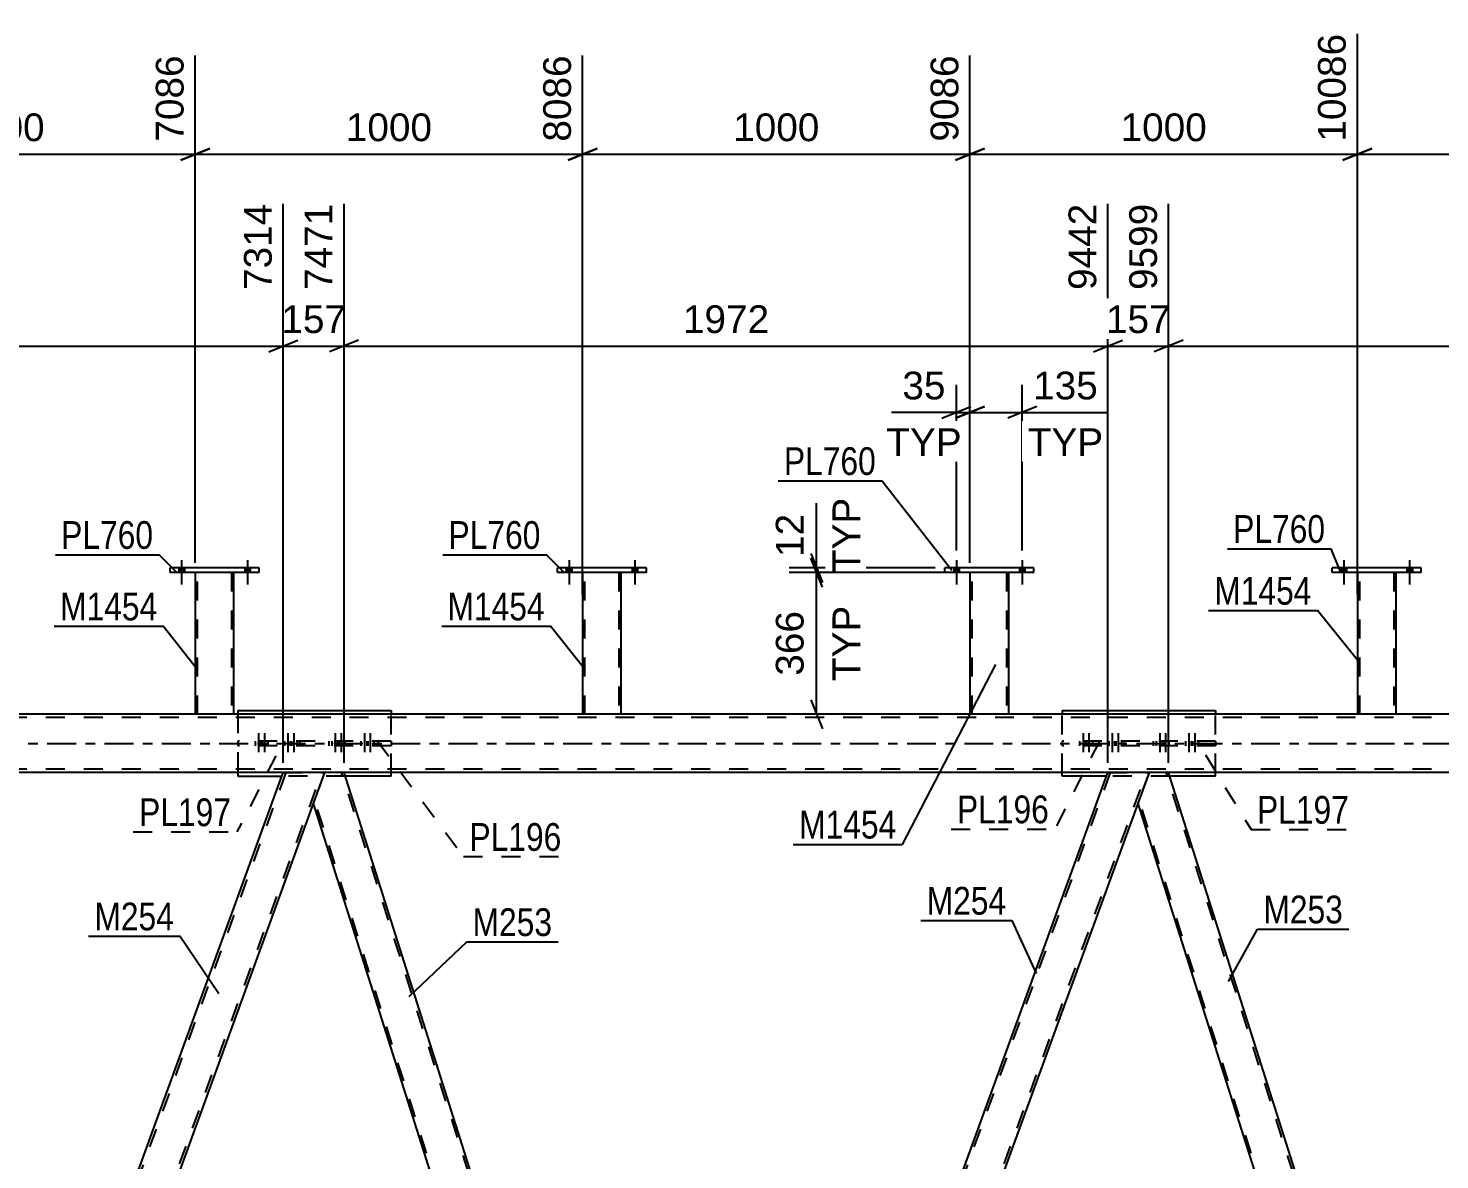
# Model space of a CAD drawing. Header units: millimetres. Extents: x -135 to 706, y -401 to 193.
# Drawn here: x 226.3 to 372, y -43 to 73.9 of the extents above; entities that cross this region are included whole.
import ezdxf

# ---------------------------------------------------------------- set-up
doc = ezdxf.new("R2010")
doc.units = ezdxf.units.MM
doc.linetypes.add('DXK_LINE_DOT2', pattern=[3.9198, 1.9599, -1.9599])
doc.linetypes.add('DXK_LINE_DOT3', pattern=[5.9187, 2.979, -0.9799, 0.9799, -0.9799])
doc.styles.add('Arial', font='arial.ttf', dxfattribs={"height": 0.2})
doc.styles.add('Arial Narrow', font='ARIALN.TTF', dxfattribs={"height": 0.2})

# ---------------------------------------------------------------- blocks, each defined once
blk = doc.blocks.new('Bolt-717262918-3251 - 3120')
at = {"color": 1, "linetype": 'DXK_LINE_DOT2'}
for p, q in [((257.6, 0.24), (257.6, -0.24)), ((257.96, 1.04), (257.96, -1.96)), ((258.2, 0.24), (258.2, -0.24)), ((258.32, 0.24), (258.32, -0.24)), ((258.56, 1.04), (258.56, -1.96)), ((258.92, 0.24), (258.92, -0.24)), ((260.61, 0.24), (260.61, -0.24)), ((260.97, 1.04), (260.97, -1.96)), ((261.21, 0.24), (261.21, -0.24)), ((261.33, 0.24), (261.33, -0.24)), ((261.57, 1.04), (261.57, -1.96)), ((261.93, 0.24), (261.93, -0.24))]:
    blk.add_line(p, q, dxfattribs=at)
blk = doc.blocks.new('Part-717262918-3280 - 3120')
at = {"color": 7, "linetype": 'DXK_LINE_DOT2'}
for p, q in [((337.99, -3), (295.12, -120.79)), ((298.87, -120.79), (341.74, -3)), ((337.74, -3), (341.99, -3)), ((341.99, -3), (340.83, -6.21)), ((295.59, -118.79), (294.87, -120.79)), ((299.12, -120.79), (294.87, -120.79))]:
    blk.add_line(p, q, dxfattribs=at)
at = {"color": 2, "linetype": 'Continuous'}
for p, q in [((295.59, -118.79), (337.74, -3)), ((340.83, -6.21), (299.12, -120.79))]:
    blk.add_line(p, q, dxfattribs=at)
blk = doc.blocks.new('Bolt-717262918-3402 - 3120')
at = {"linetype": 'Continuous'}
for points in [[(361.82, 17.64), (362.38, 17.64), (362.38, 18.12), (361.82, 18.12)], [(361.82, 17.64), (362.38, 17.64), (362.38, 18.12), (361.82, 18.12)], [(368.62, 17.64), (369.18, 17.64), (369.18, 18.12), (368.62, 18.12)], [(368.62, 17.64), (369.18, 17.64), (369.18, 18.12), (368.62, 18.12)]]:
    blk.add_hatch(color=1, dxfattribs=at).paths.add_polyline_path(points)
at = {"color": 1, "linetype": 'Continuous'}
for p, q in [((361.82, 18.12), (361.82, 17.64)), ((361.82, 18.12), (361.82, 17.64)), ((362.1, 18.92), (362.1, 16.4)), ((362.1, 18.92), (362.1, 16.4)), ((362.38, 18.12), (362.38, 17.64)), ((362.38, 18.12), (362.38, 17.64)), ((368.62, 18.12), (368.62, 17.64)), ((368.62, 18.12), (368.62, 17.64)), ((368.9, 18.92), (368.9, 16.4)), ((368.9, 18.92), (368.9, 16.4)), ((369.18, 18.12), (369.18, 17.64)), ((369.18, 18.12), (369.18, 17.64))]:
    blk.add_line(p, q, dxfattribs=at)
blk = doc.blocks.new('Bolt-717262918-3253 - 3120')
at = {"color": 1, "linetype": 'DXK_LINE_DOT2'}
for p, q in [((249.69, 0.24), (249.69, -0.24)), ((250.05, 1.04), (250.05, -1.96)), ((250.29, 0.24), (250.29, -0.24)), ((250.41, 0.24), (250.41, -0.24)), ((250.65, 1.04), (250.65, -1.96)), ((251.01, 0.24), (251.01, -0.24)), ((252.71, 0.24), (252.71, -0.24)), ((253.07, 1.04), (253.07, -1.96)), ((253.31, 0.24), (253.31, -0.24)), ((253.43, 0.24), (253.43, -0.24)), ((253.67, 1.04), (253.67, -1.96)), ((254.03, 0.24), (254.03, -0.24))]:
    blk.add_line(p, q, dxfattribs=at)
blk = doc.blocks.new('Part-717262918-3258 - 3120')
at = {"color": 2, "linetype": 'Continuous'}
for p, q in [((320.9, 17.64), (320.9, 18.12)), ((330.1, 18.12), (320.9, 18.12)), ((330.1, 17.64), (320.9, 17.64)), ((330.1, 17.64), (330.1, 18.12))]:
    blk.add_line(p, q, dxfattribs=at)
blk = doc.blocks.new('Bolt-717262918-3292 - 3120')
at = {"linetype": 'Continuous'}
for points in [[(281.82, 17.64), (282.38, 17.64), (282.38, 18.12), (281.82, 18.12)], [(281.82, 17.64), (282.38, 17.64), (282.38, 18.12), (281.82, 18.12)], [(288.62, 17.64), (289.18, 17.64), (289.18, 18.12), (288.62, 18.12)], [(288.62, 17.64), (289.18, 17.64), (289.18, 18.12), (288.62, 18.12)]]:
    blk.add_hatch(color=1, dxfattribs=at).paths.add_polyline_path(points)
at = {"color": 1, "linetype": 'Continuous'}
for p, q in [((281.82, 18.12), (281.82, 17.64)), ((281.82, 18.12), (281.82, 17.64)), ((282.1, 18.92), (282.1, 16.4)), ((282.1, 18.92), (282.1, 16.4)), ((282.38, 18.12), (282.38, 17.64)), ((282.38, 18.12), (282.38, 17.64)), ((288.62, 18.12), (288.62, 17.64)), ((288.62, 18.12), (288.62, 17.64)), ((288.9, 18.92), (288.9, 16.4)), ((288.9, 18.92), (288.9, 16.4)), ((289.18, 18.12), (289.18, 17.64)), ((289.18, 18.12), (289.18, 17.64))]:
    blk.add_line(p, q, dxfattribs=at)
blk = doc.blocks.new('Part-717262918-3298 - 3120')
at = {"color": 2, "linetype": 'Continuous'}
for p, q in [((323.5, 17.64), (323.5, 3)), ((327.5, 3), (327.5, 17.64))]:
    blk.add_line(p, q, dxfattribs=at)
at = {"color": 7, "linetype": 'DXK_LINE_DOT2'}
for p, q in [((327.5, 17.64), (323.5, 17.64)), ((323.74, 3), (323.74, 17.64)), ((327.26, 17.64), (327.26, 3)), ((327.5, 3), (323.5, 3)), ((323.5, 3), (323.5, 3)), ((327.5, 3), (327.5, 3)), ((327.5, 3), (327.5, 3))]:
    blk.add_line(p, q, dxfattribs=at)
blk = doc.blocks.new('Part-717262918-3359 - 3120')
at = {"color": 2, "linetype": 'Continuous'}
for p, q in [((256.86, -3), (255.69, -6.21)), ((295.59, -118.79), (258.87, -3)), ((255.69, -6.21), (292.03, -120.79)), ((295.59, -118.79), (295.32, -119.53)), ((295.32, -119.53), (294.87, -120.79))]:
    blk.add_line(p, q, dxfattribs=at)
at = {"color": 7, "linetype": 'DXK_LINE_DOT2'}
for p, q in [((258.87, -3), (256.86, -3)), ((295.46, -119.16), (258.62, -3)), ((292.28, -120.79), (255.83, -5.84)), ((295.57, -118.85), (295.32, -119.53)), ((294.87, -120.79), (292.03, -120.79))]:
    blk.add_line(p, q, dxfattribs=at)
blk = doc.blocks.new('Bolt-717262918-3401 - 3120')
at = {"color": 1, "linetype": 'DXK_LINE_DOT2'}
for p, q in [((342.73, 0.24), (342.73, -0.24)), ((343.09, 1.04), (343.09, -1.96)), ((343.33, 0.24), (343.33, -0.24)), ((343.45, 0.24), (343.45, -0.24)), ((343.69, 1.04), (343.69, -1.96)), ((344.05, 0.24), (344.05, -0.24)), ((345.75, 0.24), (345.75, -0.24)), ((346.11, 1.04), (346.11, -1.96)), ((346.35, 0.24), (346.35, -0.24)), ((346.47, 0.24), (346.47, -0.24)), ((346.71, 1.04), (346.71, -1.96)), ((347.07, 0.24), (347.07, -0.24))]:
    blk.add_line(p, q, dxfattribs=at)
blk = doc.blocks.new('Part-717262918-3437 - 3120')
at = {"color": 2, "linetype": 'Continuous'}
for p, q in [((333.02, 3.4), (333.02, 3)), ((333.02, 3.4), (348.87, 3.4)), ((348.87, 3.4), (348.87, 3)), ((333.02, -3.4), (333.02, -3)), ((337.59, -3.4), (333.02, -3.4)), ((348.87, -3.4), (344.13, -3.4)), ((348.87, -3.4), (348.87, -3))]:
    blk.add_line(p, q, dxfattribs=at)
at = {"color": 7, "linetype": 'DXK_LINE_DOT2'}
for p, q in [((333.02, -3), (333.02, 3)), ((348.87, -3), (348.87, 3)), ((344.13, -3.4), (337.59, -3.4))]:
    blk.add_line(p, q, dxfattribs=at)
blk = doc.blocks.new('Part-717262918-3442 - 3120')
at = {"color": 7, "linetype": 'DXK_LINE_DOT2'}
for p, q in [((348.87, 0.24), (333.02, 0.24)), ((333.02, 0.24), (333.02, -0.24)), ((339.43, 0.24), (339.43, -0.24)), ((342.46, -0.24), (342.46, 0.24)), ((348.87, 0.24), (348.87, -0.24)), ((348.87, -0.24), (333.02, -0.24))]:
    blk.add_line(p, q, dxfattribs=at)
blk = doc.blocks.new('Part-717262918-3447 - 3120')
at = {"color": 2, "linetype": 'Continuous'}
for p, q in [((247.89, 3.4), (247.89, 3)), ((247.89, 3.4), (263.74, 3.4)), ((263.74, 3.4), (263.74, 3)), ((247.89, -3), (247.89, -3.4)), ((247.89, -3.4), (252.46, -3.4)), ((263.74, -3.4), (259, -3.4)), ((263.74, -3.4), (263.74, -3))]:
    blk.add_line(p, q, dxfattribs=at)
at = {"color": 7, "linetype": 'DXK_LINE_DOT2'}
for p, q in [((247.89, 3), (247.89, -3)), ((263.74, -3), (263.74, 3)), ((259, -3.4), (252.46, -3.4))]:
    blk.add_line(p, q, dxfattribs=at)
blk = doc.blocks.new('Part-717262918-3452 - 3120')
at = {"color": 7, "linetype": 'DXK_LINE_DOT2'}
for p, q in [((263.74, 0.24), (247.89, 0.24)), ((247.89, 0.24), (247.89, -0.24)), ((254.29, 0.24), (254.29, -0.24)), ((257.33, -0.24), (257.33, 0.24)), ((263.74, 0.24), (263.74, -0.24)), ((263.74, -0.24), (247.89, -0.24))]:
    blk.add_line(p, q, dxfattribs=at)
blk = doc.blocks.new('Part-717262918-3633 - 3120')
at = {"color": 2, "linetype": 'Continuous'}
for p, q in [((280.9, 17.64), (280.9, 18.12)), ((290.1, 18.12), (280.9, 18.12)), ((290.1, 17.64), (280.9, 17.64)), ((290.1, 17.64), (290.1, 18.12))]:
    blk.add_line(p, q, dxfattribs=at)
blk = doc.blocks.new('Bolt-717262918-3508 - 3120')
at = {"linetype": 'Continuous'}
for points in [[(321.82, 17.64), (322.38, 17.64), (322.38, 18.12), (321.82, 18.12)], [(321.82, 17.64), (322.38, 17.64), (322.38, 18.12), (321.82, 18.12)], [(328.62, 17.64), (329.18, 17.64), (329.18, 18.12), (328.62, 18.12)], [(328.62, 17.64), (329.18, 17.64), (329.18, 18.12), (328.62, 18.12)]]:
    blk.add_hatch(color=1, dxfattribs=at).paths.add_polyline_path(points)
at = {"color": 1, "linetype": 'Continuous'}
for p, q in [((321.82, 18.12), (321.82, 17.64)), ((321.82, 18.12), (321.82, 17.64)), ((322.1, 18.92), (322.1, 16.4)), ((322.1, 18.92), (322.1, 16.4)), ((322.38, 18.12), (322.38, 17.64)), ((322.38, 18.12), (322.38, 17.64)), ((328.62, 18.12), (328.62, 17.64)), ((328.62, 18.12), (328.62, 17.64)), ((328.9, 18.92), (328.9, 16.4)), ((328.9, 18.92), (328.9, 16.4)), ((329.18, 18.12), (329.18, 17.64)), ((329.18, 18.12), (329.18, 17.64))]:
    blk.add_line(p, q, dxfattribs=at)
blk = doc.blocks.new('Bolt-717262918-3509 - 3120')
at = {"color": 1, "linetype": 'DXK_LINE_DOT2'}
for p, q in [((334.82, 0.24), (334.82, -0.24)), ((335.18, 1.04), (335.18, -1.96)), ((335.43, 0.24), (335.43, -0.24)), ((335.54, 0.24), (335.54, -0.24)), ((335.79, 1.04), (335.79, -1.96)), ((336.15, 0.24), (336.15, -0.24)), ((337.84, 0.24), (337.84, -0.24)), ((338.2, 1.04), (338.2, -1.96)), ((338.44, 0.24), (338.44, -0.24)), ((338.56, 0.24), (338.56, -0.24)), ((338.8, 1.04), (338.8, -1.96)), ((339.16, 0.24), (339.16, -0.24))]:
    blk.add_line(p, q, dxfattribs=at)
blk = doc.blocks.new('Part-717262918-3553 - 3120')
at = {"color": 7, "linetype": 'DXK_LINE_DOT2'}
for p, q in [((252.86, -3), (209.99, -120.79)), ((213.73, -120.79), (256.6, -3)), ((252.6, -3), (256.86, -3)), ((256.86, -3), (255.69, -6.21)), ((210.46, -118.79), (209.73, -120.79)), ((213.99, -120.79), (209.73, -120.79))]:
    blk.add_line(p, q, dxfattribs=at)
at = {"color": 2, "linetype": 'Continuous'}
for p, q in [((210.46, -118.79), (252.6, -3)), ((255.69, -6.21), (213.99, -120.79))]:
    blk.add_line(p, q, dxfattribs=at)
blk = doc.blocks.new('Part-717262918-3558 - 3120')
at = {"color": 2, "linetype": 'Continuous'}
for p, q in [((341.99, -3), (340.83, -6.21)), ((380.73, -118.79), (344.01, -3)), ((340.83, -6.21), (377.16, -120.79)), ((380.73, -118.79), (380.46, -119.53)), ((380.46, -119.53), (380, -120.79))]:
    blk.add_line(p, q, dxfattribs=at)
at = {"color": 7, "linetype": 'DXK_LINE_DOT2'}
for p, q in [((344.01, -3), (341.99, -3)), ((380.59, -119.16), (343.76, -3)), ((377.41, -120.79), (340.96, -5.84)), ((380.71, -118.85), (380.46, -119.53)), ((380, -120.79), (377.16, -120.79))]:
    blk.add_line(p, q, dxfattribs=at)
blk = doc.blocks.new('Part-717262918-3705 - 3120')
at = {"color": 2, "linetype": 'Continuous'}
for p, q in [((283.5, 17.64), (283.5, 3)), ((287.5, 3), (287.5, 17.64))]:
    blk.add_line(p, q, dxfattribs=at)
at = {"color": 7, "linetype": 'DXK_LINE_DOT2'}
for p, q in [((287.5, 17.64), (283.5, 17.64)), ((283.74, 3), (283.74, 17.64)), ((287.26, 17.64), (287.26, 3)), ((287.5, 3), (283.5, 3)), ((283.5, 3), (283.5, 3)), ((287.5, 3), (287.5, 3)), ((287.5, 3), (287.5, 3))]:
    blk.add_line(p, q, dxfattribs=at)
blk = doc.blocks.new('Part-717262918-3605 - 3120')
at = {"color": 2, "linetype": 'Continuous'}
for p, q in [((629.87, 3), (-35.95, 3)), ((629.87, -3), (-35.95, -3))]:
    blk.add_line(p, q, dxfattribs=at)
at = {"color": 7, "linetype": 'DXK_LINE_DOT2'}
for p, q in [((629.87, 2.68), (-39.95, 2.68)), ((629.87, -2.68), (-39.95, -2.68))]:
    blk.add_line(p, q, dxfattribs=at)
at = {"color": 7, "linetype": 'DXK_LINE_DOT3'}
blk.add_line((-49.95, 0), (629.87, 0), dxfattribs=at)
blk = doc.blocks.new('Part-717262918-3623 - 3120')
at = {"color": 2, "linetype": 'Continuous'}
for p, q in [((360.9, 17.64), (360.9, 18.12)), ((370.1, 18.12), (360.9, 18.12)), ((370.1, 17.64), (360.9, 17.64)), ((370.1, 17.64), (370.1, 18.12))]:
    blk.add_line(p, q, dxfattribs=at)
blk = doc.blocks.new('Part-717262918-3628 - 3120')
at = {"color": 2, "linetype": 'Continuous'}
for p, q in [((363.5, 17.64), (363.5, 3)), ((367.5, 3), (367.5, 17.64))]:
    blk.add_line(p, q, dxfattribs=at)
at = {"color": 7, "linetype": 'DXK_LINE_DOT2'}
for p, q in [((367.5, 17.64), (363.5, 17.64)), ((363.74, 3), (363.74, 17.64)), ((367.26, 17.64), (367.26, 3)), ((367.5, 3), (363.5, 3)), ((363.5, 3), (363.5, 3)), ((367.5, 3), (367.5, 3)), ((367.5, 3), (367.5, 3))]:
    blk.add_line(p, q, dxfattribs=at)
blk = doc.blocks.new('Part-717262918-3783 - 3120')
at = {"color": 2, "linetype": 'Continuous'}
for p, q in [((243.5, 17.64), (243.5, 3)), ((247.5, 3), (247.5, 17.64))]:
    blk.add_line(p, q, dxfattribs=at)
at = {"color": 7, "linetype": 'DXK_LINE_DOT2'}
for p, q in [((247.5, 17.64), (243.5, 17.64)), ((243.74, 3), (243.74, 17.64)), ((247.26, 17.64), (247.26, 3)), ((247.5, 3), (243.5, 3)), ((243.5, 3), (243.5, 3)), ((247.5, 3), (247.5, 3)), ((247.5, 3), (247.5, 3))]:
    blk.add_line(p, q, dxfattribs=at)
blk = doc.blocks.new('Part-717262918-3788 - 3120')
at = {"color": 2, "linetype": 'Continuous'}
for p, q in [((240.9, 17.64), (240.9, 18.12)), ((250.1, 18.12), (240.9, 18.12)), ((250.1, 17.64), (240.9, 17.64)), ((250.1, 17.64), (250.1, 18.12))]:
    blk.add_line(p, q, dxfattribs=at)
blk = doc.blocks.new('Bolt-717262918-3789 - 3120')
at = {"linetype": 'Continuous'}
for points in [[(241.82, 17.64), (242.38, 17.64), (242.38, 18.12), (241.82, 18.12)], [(241.82, 17.64), (242.38, 17.64), (242.38, 18.12), (241.82, 18.12)], [(248.62, 17.64), (249.18, 17.64), (249.18, 18.12), (248.62, 18.12)], [(248.62, 17.64), (249.18, 17.64), (249.18, 18.12), (248.62, 18.12)]]:
    blk.add_hatch(color=1, dxfattribs=at).paths.add_polyline_path(points)
at = {"color": 1, "linetype": 'Continuous'}
for p, q in [((241.82, 18.12), (241.82, 17.64)), ((241.82, 18.12), (241.82, 17.64)), ((242.1, 18.92), (242.1, 16.4)), ((242.1, 18.92), (242.1, 16.4)), ((242.38, 18.12), (242.38, 17.64)), ((242.38, 18.12), (242.38, 17.64)), ((248.62, 18.12), (248.62, 17.64)), ((248.62, 18.12), (248.62, 17.64)), ((248.9, 18.92), (248.9, 16.4)), ((248.9, 18.92), (248.9, 16.4)), ((249.18, 18.12), (249.18, 17.64)), ((249.18, 18.12), (249.18, 17.64))]:
    blk.add_line(p, q, dxfattribs=at)
blk = doc.blocks.new('StraightDimension-717262918-4681 - 3120')
at = {"color": 7, "linetype": 'Continuous'}
for p, q in [((252.6, -2), (252.6, 55.72)), ((258.87, -2), (258.87, 55.72)), ((251.1, 40.43), (254.1, 41.63)), ((252.6, 41.03), (258.87, 41.03)), ((260.37, 41.63), (257.37, 40.43))]:
    blk.add_line(p, q, dxfattribs=at)
at = {"color": 0}
blk.add_wipeout([(259.67, 41.78), (259.67, 45.98), (251.8, 45.98), (251.8, 41.78)], dxfattribs=at)
at = {"color": 3, "style": 'Arial'}
blk.add_text('157', height=2.865, dxfattribs=at).set_placement((252.4, 42.38))
at = {"color": 0, "linetype": 'Continuous'}
blk.add_wipeout([(258.27, 56.32), (254.07, 56.32), (254.07, 46.23), (258.27, 46.23)], dxfattribs=at)
at = {"color": 3, "linetype": 'Continuous', "style": 'Arial'}
blk.add_text('7471', height=2.865, rotation=90.0002, dxfattribs=at).set_placement((257.67, 46.83))
blk = doc.blocks.new('StraightDimension-717262918-9683 - 3120')
at = {"color": 7, "linetype": 'Continuous'}
for p, q in [((323.5, 18.64), (323.5, 37.03)), ((328.9, 19.92), (328.9, 37.03)), ((322, 33.58), (325, 34.78)), ((323.5, 34.18), (328.9, 34.18)), ((330.4, 34.78), (327.4, 33.58)), ((328.9, 34.18), (337.82, 34.18)), ((328.9, 34.18), (337.82, 34.18))]:
    blk.add_line(p, q, dxfattribs=at)
at = {"color": 0}
blk.add_wipeout([(337.29, 34.93), (337.29, 39.13), (329.42, 39.13), (329.42, 34.93)], dxfattribs=at)
at = {"color": 0, "linetype": 'Continuous'}
blk.add_wipeout([(337.85, 29.08), (337.85, 33.28), (328.87, 33.28), (328.87, 29.08)], dxfattribs=at)
at = {"color": 3, "style": 'Arial'}
blk.add_text('135', height=2.865, dxfattribs=at).set_placement((330.02, 35.53))
at = {"color": 3, "linetype": 'Continuous', "style": 'Arial'}
blk.add_text('TYP', height=2.865, dxfattribs=at).set_placement((329.47, 29.68))
blk = doc.blocks.new('StraightDimension-717262918-9684 - 3120')
at = {"color": 7, "linetype": 'Continuous'}
for p, q in [((322.1, 19.92), (322.1, 37.03)), ((323.5, 18.64), (323.5, 37.03)), ((322.1, 34.18), (315.4, 34.18)), ((322.1, 34.18), (315.4, 34.18)), ((320.6, 33.58), (323.6, 34.78)), ((325, 34.78), (322, 33.58)), ((322.1, 34.18), (323.5, 34.18))]:
    blk.add_line(p, q, dxfattribs=at)
at = {"color": 0}
blk.add_wipeout([(321.57, 34.93), (321.57, 39.13), (315.92, 39.13), (315.92, 34.93)], dxfattribs=at)
at = {"color": 0, "linetype": 'Continuous'}
blk.add_wipeout([(323.24, 29.08), (323.24, 33.28), (314.26, 33.28), (314.26, 29.08)], dxfattribs=at)
at = {"color": 3, "style": 'Arial'}
blk.add_text('35', height=2.865, dxfattribs=at).set_placement((316.52, 35.53))
at = {"color": 3, "linetype": 'Continuous', "style": 'Arial'}
blk.add_text('TYP', height=2.865, dxfattribs=at).set_placement((314.86, 29.68))
blk = doc.blocks.new('StraightDimension-717262918-10250 - 3120')
at = {"color": 7, "linetype": 'Continuous'}
for p, q in [((243.5, 18.64), (243.5, 71.04)), ((283.5, 15.44), (283.5, 71.04)), ((245, 61.45), (242, 60.25)), ((282, 60.25), (285, 61.45)), ((243.5, 60.85), (283.5, 60.85))]:
    blk.add_line(p, q, dxfattribs=at)
at = {"color": 0}
blk.add_wipeout([(268.55, 61.6), (268.55, 65.8), (258.45, 65.8), (258.45, 61.6)], dxfattribs=at)
at = {"color": 3, "style": 'Arial'}
blk.add_text('1000', height=2.865, dxfattribs=at).set_placement((259.05, 62.2))
at = {"color": 0, "linetype": 'Continuous'}
blk.add_wipeout([(282.9, 71.64), (278.7, 71.64), (278.7, 61.55), (282.9, 61.55)], dxfattribs=at)
at = {"color": 3, "linetype": 'Continuous', "style": 'Arial'}
blk.add_text('8086', height=2.865, rotation=90.0002, dxfattribs=at).set_placement((282.3, 62.15))
blk = doc.blocks.new('StraightDimension-717262918-10251 - 3120')
at = {"color": 7, "linetype": 'Continuous'}
for p, q in [((203.5, 15.44), (203.5, 71.04)), ((243.5, 18.64), (243.5, 71.04)), ((205, 61.45), (202, 60.25)), ((242, 60.25), (245, 61.45)), ((203.5, 60.85), (243.5, 60.85))]:
    blk.add_line(p, q, dxfattribs=at)
at = {"color": 0}
blk.add_wipeout([(228.55, 61.6), (228.55, 65.8), (218.45, 65.8), (218.45, 61.6)], dxfattribs=at)
at = {"color": 3, "style": 'Arial'}
blk.add_text('1000', height=2.865, dxfattribs=at).set_placement((219.05, 62.2))
at = {"color": 0, "linetype": 'Continuous'}
blk.add_wipeout([(242.9, 71.64), (238.7, 71.64), (238.7, 61.55), (242.9, 61.55)], dxfattribs=at)
at = {"color": 3, "linetype": 'Continuous', "style": 'Arial'}
blk.add_text('7086', height=2.865, rotation=90.0002, dxfattribs=at).set_placement((242.3, 62.15))
blk = doc.blocks.new('StraightDimension-717262918-4713 - 3120')
at = {"color": 7, "linetype": 'Continuous'}
for p, q in [((258.87, -2), (258.87, 55.72)), ((337.74, -2), (337.74, 55.72)), ((260.37, 41.63), (257.37, 40.43)), ((258.87, 41.03), (337.74, 41.03)), ((336.24, 40.43), (339.24, 41.63))]:
    blk.add_line(p, q, dxfattribs=at)
at = {"color": 0}
blk.add_wipeout([(303.35, 41.78), (303.35, 45.98), (293.26, 45.98), (293.26, 41.78)], dxfattribs=at)
at = {"color": 3, "style": 'Arial'}
blk.add_text('1972', height=2.865, dxfattribs=at).set_placement((293.86, 42.38))
at = {"color": 0, "linetype": 'Continuous'}
blk.add_wipeout([(337.14, 56.32), (332.94, 56.32), (332.94, 46.23), (337.14, 46.23)], dxfattribs=at)
at = {"color": 3, "linetype": 'Continuous', "style": 'Arial'}
blk.add_text('9442', height=2.865, rotation=90.0002, dxfattribs=at).set_placement((336.54, 46.83))
blk = doc.blocks.new('StraightDimension-717262918-10249 - 3120')
at = {"color": 7, "linetype": 'Continuous'}
for p, q in [((283.5, 15.44), (283.5, 71.04)), ((323.5, 18.64), (323.5, 71.04)), ((285, 61.45), (282, 60.25)), ((322, 60.25), (325, 61.45)), ((283.5, 60.85), (323.5, 60.85))]:
    blk.add_line(p, q, dxfattribs=at)
at = {"color": 0}
blk.add_wipeout([(308.54, 61.6), (308.54, 65.8), (298.45, 65.8), (298.45, 61.6)], dxfattribs=at)
at = {"color": 3, "style": 'Arial'}
blk.add_text('1000', height=2.865, dxfattribs=at).set_placement((299.05, 62.2))
at = {"color": 0, "linetype": 'Continuous'}
blk.add_wipeout([(322.9, 71.64), (318.7, 71.64), (318.7, 61.55), (322.9, 61.55)], dxfattribs=at)
at = {"color": 3, "linetype": 'Continuous', "style": 'Arial'}
blk.add_text('9086', height=2.865, rotation=90.0002, dxfattribs=at).set_placement((322.3, 62.15))
blk = doc.blocks.new('StraightDimension-717262918-4931 - 3120')
at = {"color": 7, "linetype": 'Continuous'}
for p, q in [((173.74, -2), (173.74, 55.72)), ((252.6, -2), (252.6, 55.72)), ((175.24, 41.63), (172.24, 40.43)), ((173.74, 41.03), (252.6, 41.03)), ((251.1, 40.43), (254.1, 41.63))]:
    blk.add_line(p, q, dxfattribs=at)
at = {"color": 0}
blk.add_wipeout([(218.22, 41.78), (218.22, 45.98), (208.12, 45.98), (208.12, 41.78)], dxfattribs=at)
at = {"color": 3, "style": 'Arial'}
blk.add_text('1972', height=2.865, dxfattribs=at).set_placement((208.72, 42.38))
at = {"color": 0, "linetype": 'Continuous'}
blk.add_wipeout([(252, 56.32), (247.8, 56.32), (247.8, 46.23), (252, 46.23)], dxfattribs=at)
at = {"color": 3, "linetype": 'Continuous', "style": 'Arial'}
blk.add_text('7314', height=2.865, rotation=90.0002, dxfattribs=at).set_placement((251.4, 46.83))
blk = doc.blocks.new('StraightDimension-717262918-4962 - 3120')
at = {"color": 7, "linetype": 'Continuous'}
for p, q in [((337.74, -2), (337.74, 55.72)), ((344.01, -2), (344.01, 55.72)), ((336.24, 40.43), (339.24, 41.63)), ((337.74, 41.03), (344.01, 41.03)), ((345.51, 41.63), (342.51, 40.43))]:
    blk.add_line(p, q, dxfattribs=at)
at = {"color": 0}
blk.add_wipeout([(344.81, 41.78), (344.81, 45.98), (336.94, 45.98), (336.94, 41.78)], dxfattribs=at)
at = {"color": 3, "style": 'Arial'}
blk.add_text('157', height=2.865, dxfattribs=at).set_placement((337.54, 42.38))
at = {"color": 0, "linetype": 'Continuous'}
blk.add_wipeout([(343.41, 56.32), (339.21, 56.32), (339.21, 46.23), (343.41, 46.23)], dxfattribs=at)
at = {"color": 3, "linetype": 'Continuous', "style": 'Arial'}
blk.add_text('9599', height=2.865, rotation=90.0002, dxfattribs=at).set_placement((342.81, 46.83))
blk = doc.blocks.new('StraightDimension-717262918-4993 - 3120')
at = {"color": 7, "linetype": 'Continuous'}
for p, q in [((422.86, -2), (422.86, 57.95)), ((344.01, -2), (344.01, 55.72)), ((345.51, 41.63), (342.51, 40.43)), ((344.01, 41.03), (422.86, 41.03)), ((421.36, 40.43), (424.36, 41.63))]:
    blk.add_line(p, q, dxfattribs=at)
at = {"color": 0}
blk.add_wipeout([(388.48, 41.78), (388.48, 45.98), (378.39, 45.98), (378.39, 41.78)], dxfattribs=at)
at = {"color": 3, "style": 'Arial'}
blk.add_text('1971', height=2.865, dxfattribs=at).set_placement((378.99, 42.38))
at = {"color": 0, "linetype": 'Continuous'}
blk.add_wipeout([(422.26, 58.55), (418.06, 58.55), (418.06, 46.23), (422.26, 46.23)], dxfattribs=at)
at = {"color": 3, "linetype": 'Continuous', "style": 'Arial'}
blk.add_text('11570', height=2.865, rotation=90.0002, dxfattribs=at).set_placement((421.66, 46.83))
blk = doc.blocks.new('StraightDimension-717262918-9651 - 3120')
at = {"color": 7, "linetype": 'Continuous'}
for p, q in [((307.67, 18.12), (307.67, 24.82)), ((307.67, 18.12), (307.67, 24.82)), ((307.07, 19.62), (308.27, 16.62)), ((308.27, 16.14), (307.07, 19.14)), ((319.9, 18.12), (304.82, 18.12)), ((322.5, 17.64), (304.82, 17.64)), ((307.67, 17.64), (307.67, 18.12))]:
    blk.add_line(p, q, dxfattribs=at)
at = {"color": 0, "linetype": 'Continuous'}
blk.add_wipeout([(312.77, 25.96), (308.57, 25.96), (308.57, 16.98), (312.77, 16.98)], dxfattribs=at)
at = {"color": 0}
blk.add_wipeout([(306.92, 24.29), (302.72, 24.29), (302.72, 18.65), (306.92, 18.65)], dxfattribs=at)
at = {"color": 3, "linetype": 'Continuous', "style": 'Arial'}
blk.add_text('TYP', height=2.865, rotation=90.0002, dxfattribs=at).set_placement((312.17, 17.58))
at = {"color": 3, "style": 'Arial'}
blk.add_text('12', height=2.865, rotation=90.0002, dxfattribs=at).set_placement((306.32, 19.25))
blk = doc.blocks.new('StraightDimension-717262918-9652 - 3120')
at = {"color": 7, "linetype": 'Continuous'}
for p, q in [((308.27, 16.14), (307.07, 19.14)), ((322.5, 17.64), (304.82, 17.64)), ((307.67, 3), (307.67, 17.64)), ((307.07, 4.5), (308.27, 1.5)), ((322.5, 3), (304.82, 3))]:
    blk.add_line(p, q, dxfattribs=at)
at = {"color": 0, "linetype": 'Continuous'}
blk.add_wipeout([(312.77, 14.81), (308.57, 14.81), (308.57, 5.83), (312.77, 5.83)], dxfattribs=at)
at = {"color": 0}
blk.add_wipeout([(306.92, 14.26), (302.72, 14.26), (302.72, 6.39), (306.92, 6.39)], dxfattribs=at)
at = {"color": 3, "style": 'Arial'}
blk.add_text('366', height=2.865, rotation=90.0002, dxfattribs=at).set_placement((306.32, 6.99))
at = {"color": 3, "linetype": 'Continuous', "style": 'Arial'}
blk.add_text('TYP', height=2.865, rotation=90.0002, dxfattribs=at).set_placement((312.17, 6.43))
blk = doc.blocks.new('StraightDimension-717262918-10247 - 3120')
at = {"color": 7, "linetype": 'Continuous'}
for p, q in [((363.5, 15.44), (363.5, 73.27)), ((403.5, 15.44), (403.5, 73.27)), ((365, 61.45), (362, 60.25)), ((402, 60.25), (405, 61.45)), ((363.5, 60.85), (403.5, 60.85))]:
    blk.add_line(p, q, dxfattribs=at)
at = {"color": 0}
blk.add_wipeout([(388.55, 61.6), (388.55, 65.8), (378.45, 65.8), (378.45, 61.6)], dxfattribs=at)
at = {"color": 3, "style": 'Arial'}
blk.add_text('1000', height=2.865, dxfattribs=at).set_placement((379.05, 62.2))
at = {"color": 0, "linetype": 'Continuous'}
blk.add_wipeout([(402.9, 73.87), (398.7, 73.87), (398.7, 61.55), (402.9, 61.55)], dxfattribs=at)
at = {"color": 3, "linetype": 'Continuous', "style": 'Arial'}
blk.add_text('11086', height=2.865, rotation=90.0002, dxfattribs=at).set_placement((402.3, 62.15))
blk = doc.blocks.new('StraightDimension-717262918-10248 - 3120')
at = {"color": 7, "linetype": 'Continuous'}
for p, q in [((363.5, 15.44), (363.5, 73.27)), ((323.5, 18.64), (323.5, 71.04)), ((325, 61.45), (322, 60.25)), ((362, 60.25), (365, 61.45)), ((323.5, 60.85), (363.5, 60.85))]:
    blk.add_line(p, q, dxfattribs=at)
at = {"color": 0}
blk.add_wipeout([(348.55, 61.6), (348.55, 65.8), (338.45, 65.8), (338.45, 61.6)], dxfattribs=at)
at = {"color": 3, "style": 'Arial'}
blk.add_text('1000', height=2.865, dxfattribs=at).set_placement((339.05, 62.2))
at = {"color": 0, "linetype": 'Continuous'}
blk.add_wipeout([(362.9, 73.87), (358.7, 73.87), (358.7, 61.55), (362.9, 61.55)], dxfattribs=at)
at = {"color": 3, "linetype": 'Continuous', "style": 'Arial'}
blk.add_text('10086', height=2.865, rotation=90.0002, dxfattribs=at).set_placement((362.3, 62.15))
blk = doc.blocks.new('Mark-717262918-3276 - 3120')
at = {"color": 0}
blk.add_wipeout([(327.25, -17.69), (327.25, -14.69), (319.03, -14.69), (319.03, -17.69)], dxfattribs=at)
blk.add_wipeout([(327.25, -17.69), (327.25, -14.69), (319.03, -14.69), (319.03, -17.69)], dxfattribs=at)
at = {"color": 30, "linetype": 'Continuous'}
for p in [(318.43, -18.29), (330.36, -23.77)]:
    blk.add_line(p, (327.85, -18.29), dxfattribs=at)
at = {"color": 3, "style": 'Arial Narrow'}
blk.add_text('M254', height=2.863, dxfattribs=at).set_placement((319.03, -17.69))
blk = doc.blocks.new('Mark-717262918-3549 - 3120')
at = {"color": 0}
blk.add_wipeout([(241.32, -19.31), (241.32, -16.31), (233.09, -16.31), (233.09, -19.31)], dxfattribs=at)
blk.add_wipeout([(241.32, -19.31), (241.32, -16.31), (233.09, -16.31), (233.09, -19.31)], dxfattribs=at)
at = {"color": 30, "linetype": 'Continuous'}
for p in [(232.49, -19.91), (245.95, -25.86)]:
    blk.add_line(p, (241.92, -19.91), dxfattribs=at)
at = {"color": 3, "style": 'Arial Narrow'}
blk.add_text('M254', height=2.863, dxfattribs=at).set_placement((233.09, -19.31))
blk = doc.blocks.new('Mark-717262918-3448 - 3120')
at = {"color": 0}
blk.add_wipeout([(281.33, -11.1), (281.33, -8.1), (271.82, -8.1), (271.82, -11.1)], dxfattribs=at)
blk.add_wipeout([(281.33, -11.1), (281.33, -8.1), (271.82, -8.1), (271.82, -11.1)], dxfattribs=at)
at = {"color": 30, "linetype": 'DXK_LINE_DOT2'}
for p, q in [((262.34, 0.24), (271.22, -11.7)), ((271.22, -11.7), (281.93, -11.7))]:
    blk.add_line(p, q, dxfattribs=at)
at = {"color": 3, "style": 'Arial Narrow'}
blk.add_text('PL196', height=2.863, dxfattribs=at).set_placement((271.82, -11.1))
blk = doc.blocks.new('Mark-717262918-9638 - 3120')
at = {"color": 0}
blk.add_wipeout([(315.91, -9.83), (315.91, -6.83), (305.86, -6.83), (305.86, -9.83)], dxfattribs=at)
blk.add_wipeout([(315.91, -9.83), (315.91, -6.83), (305.86, -6.83), (305.86, -9.83)], dxfattribs=at)
at = {"color": 30, "linetype": 'Continuous'}
for p in [(326.13, 8.15), (305.26, -10.43)]:
    blk.add_line(p, (316.51, -10.43), dxfattribs=at)
at = {"color": 3, "style": 'Arial Narrow'}
blk.add_text('M1454', height=2.863, dxfattribs=at).set_placement((305.86, -9.83))
blk = doc.blocks.new('Mark-717262918-3254 - 3120')
at = {"color": 0}
blk.add_wipeout([(313.79, 27.72), (313.79, 30.72), (304.29, 30.72), (304.29, 27.72)], dxfattribs=at)
blk.add_wipeout([(313.79, 27.72), (313.79, 30.72), (304.29, 30.72), (304.29, 27.72)], dxfattribs=at)
at = {"color": 30, "linetype": 'Continuous'}
for p in [(303.69, 27.12), (321.63, 17.85)]:
    blk.add_line(p, (314.39, 27.12), dxfattribs=at)
at = {"color": 3, "style": 'Arial Narrow'}
blk.add_text('PL760', height=2.863, dxfattribs=at).set_placement((304.29, 27.72))
blk = doc.blocks.new('Mark-717262918-3629 - 3120')
at = {"color": 0}
blk.add_wipeout([(279.17, 20.09), (279.17, 23.09), (269.66, 23.09), (269.66, 20.09)], dxfattribs=at)
blk.add_wipeout([(279.17, 20.09), (279.17, 23.09), (269.66, 23.09), (269.66, 20.09)], dxfattribs=at)
at = {"color": 30, "linetype": 'Continuous'}
for p in [(269.06, 19.49), (281.6, 17.64)]:
    blk.add_line(p, (279.77, 19.49), dxfattribs=at)
at = {"color": 3, "style": 'Arial Narrow'}
blk.add_text('PL760', height=2.863, dxfattribs=at).set_placement((269.66, 20.09))
blk = doc.blocks.new('Mark-717262918-3355 - 3120')
at = {"color": 0}
blk.add_wipeout([(280.37, -19.9), (280.37, -16.9), (272.14, -16.9), (272.14, -19.9)], dxfattribs=at)
blk.add_wipeout([(280.37, -19.9), (280.37, -16.9), (272.14, -16.9), (272.14, -19.9)], dxfattribs=at)
at = {"color": 30, "linetype": 'Continuous'}
for p, q in [((265.61, -26.15), (271.54, -20.5)), ((271.54, -20.5), (280.97, -20.5))]:
    blk.add_line(p, q, dxfattribs=at)
at = {"color": 3, "style": 'Arial Narrow'}
blk.add_text('M253', height=2.863, dxfattribs=at).set_placement((272.14, -19.9))
blk = doc.blocks.new('Mark-717262918-3784 - 3120')
at = {"color": 0}
blk.add_wipeout([(239.17, 20.09), (239.17, 23.09), (229.66, 23.09), (229.66, 20.09)], dxfattribs=at)
blk.add_wipeout([(239.17, 20.09), (239.17, 23.09), (229.66, 23.09), (229.66, 20.09)], dxfattribs=at)
at = {"color": 30, "linetype": 'Continuous'}
for p in [(229.06, 19.49), (241.6, 17.64)]:
    blk.add_line(p, (239.77, 19.49), dxfattribs=at)
at = {"color": 3, "style": 'Arial Narrow'}
blk.add_text('PL760', height=2.863, dxfattribs=at).set_placement((229.66, 20.09))
blk = doc.blocks.new('Mark-717262918-3433 - 3120')
at = {"color": 0}
blk.add_wipeout([(362.65, -8.3), (362.65, -5.3), (353.14, -5.3), (353.14, -8.3)], dxfattribs=at)
blk.add_wipeout([(362.65, -8.3), (362.65, -5.3), (353.14, -5.3), (353.14, -8.3)], dxfattribs=at)
at = {"color": 30, "linetype": 'DXK_LINE_DOT2'}
for p, q in [((347.82, -1.2), (352.54, -8.9)), ((352.54, -8.9), (363.25, -8.9))]:
    blk.add_line(p, q, dxfattribs=at)
at = {"color": 3, "style": 'Arial Narrow'}
blk.add_text('PL197', height=2.863, dxfattribs=at).set_placement((353.14, -8.3))
blk = doc.blocks.new('Mark-717262918-3438 - 3120')
at = {"color": 0}
blk.add_wipeout([(331.67, -8.25), (331.67, -5.25), (322.16, -5.25), (322.16, -8.25)], dxfattribs=at)
blk.add_wipeout([(331.67, -8.25), (331.67, -5.25), (322.16, -5.25), (322.16, -8.25)], dxfattribs=at)
at = {"color": 30, "linetype": 'DXK_LINE_DOT2'}
for p in [(336.87, 0.24), (321.56, -8.85)]:
    blk.add_line(p, (332.27, -8.85), dxfattribs=at)
at = {"color": 3, "style": 'Arial Narrow'}
blk.add_text('PL196', height=2.863, dxfattribs=at).set_placement((322.16, -8.25))
blk = doc.blocks.new('Mark-717262918-3443 - 3120')
at = {"color": 0}
blk.add_wipeout([(247.21, -8.55), (247.21, -5.55), (237.71, -5.55), (237.71, -8.55)], dxfattribs=at)
blk.add_wipeout([(247.21, -8.55), (247.21, -5.55), (237.71, -5.55), (237.71, -8.55)], dxfattribs=at)
at = {"color": 30, "linetype": 'DXK_LINE_DOT2'}
for p in [(251.84, -1.28), (237.11, -9.15)]:
    blk.add_line(p, (247.81, -9.15), dxfattribs=at)
at = {"color": 3, "style": 'Arial Narrow'}
blk.add_text('PL197', height=2.863, dxfattribs=at).set_placement((237.71, -8.55))
blk = doc.blocks.new('Mark-717262918-3619 - 3120')
at = {"color": 0}
blk.add_wipeout([(360.18, 20.71), (360.18, 23.71), (350.68, 23.71), (350.68, 20.71)], dxfattribs=at)
blk.add_wipeout([(360.18, 20.71), (360.18, 23.71), (350.68, 23.71), (350.68, 20.71)], dxfattribs=at)
at = {"color": 30, "linetype": 'Continuous'}
for p in [(350.08, 20.11), (361.79, 17.65)]:
    blk.add_line(p, (360.78, 20.11), dxfattribs=at)
at = {"color": 3, "style": 'Arial Narrow'}
blk.add_text('PL760', height=2.863, dxfattribs=at).set_placement((350.68, 20.71))
blk = doc.blocks.new('Mark-717262918-3554 - 3120')
at = {"color": 0}
blk.add_wipeout([(362.02, -18.59), (362.02, -15.59), (353.8, -15.59), (353.8, -18.59)], dxfattribs=at)
blk.add_wipeout([(362.02, -18.59), (362.02, -15.59), (353.8, -15.59), (353.8, -18.59)], dxfattribs=at)
at = {"color": 30, "linetype": 'Continuous'}
for p, q in [((350.18, -24.6), (353.2, -19.19)), ((353.2, -19.19), (362.62, -19.19))]:
    blk.add_line(p, q, dxfattribs=at)
at = {"color": 3, "style": 'Arial Narrow'}
blk.add_text('M253', height=2.863, dxfattribs=at).set_placement((353.8, -18.59))
blk = doc.blocks.new('Mark-717262918-3624 - 3120')
at = {"color": 0}
blk.add_wipeout([(358.78, 14.33), (358.78, 17.33), (348.73, 17.33), (348.73, 14.33)], dxfattribs=at)
blk.add_wipeout([(358.78, 14.33), (358.78, 17.33), (348.73, 17.33), (348.73, 14.33)], dxfattribs=at)
at = {"color": 30, "linetype": 'Continuous'}
for p in [(348.13, 13.73), (363.5, 8.58)]:
    blk.add_line(p, (359.38, 13.73), dxfattribs=at)
at = {"color": 3, "style": 'Arial Narrow'}
blk.add_text('M1454', height=2.863, dxfattribs=at).set_placement((348.73, 14.33))
blk = doc.blocks.new('Mark-717262918-3701 - 3120')
at = {"color": 0}
blk.add_wipeout([(279.6, 12.7), (279.6, 15.7), (269.55, 15.7), (269.55, 12.7)], dxfattribs=at)
blk.add_wipeout([(279.6, 12.7), (279.6, 15.7), (269.55, 15.7), (269.55, 12.7)], dxfattribs=at)
at = {"color": 30, "linetype": 'Continuous'}
for p in [(268.95, 12.1), (283.65, 7.74)]:
    blk.add_line(p, (280.2, 12.1), dxfattribs=at)
at = {"color": 3, "style": 'Arial Narrow'}
blk.add_text('M1454', height=2.863, dxfattribs=at).set_placement((269.55, 12.7))
blk = doc.blocks.new('Mark-717262918-3779 - 3120')
at = {"color": 0}
blk.add_wipeout([(239.6, 12.7), (239.6, 15.7), (229.55, 15.7), (229.55, 12.7)], dxfattribs=at)
blk.add_wipeout([(239.6, 12.7), (239.6, 15.7), (229.55, 15.7), (229.55, 12.7)], dxfattribs=at)
at = {"color": 30, "linetype": 'Continuous'}
for p in [(228.95, 12.1), (243.65, 7.74)]:
    blk.add_line(p, (240.2, 12.1), dxfattribs=at)
at = {"color": 3, "style": 'Arial Narrow'}
blk.add_text('M1454', height=2.863, dxfattribs=at).set_placement((229.55, 12.7))

msp = doc.modelspace()

# ---------------------------------------------------------------- block references
for name in ['Part-717262918-3788 - 3120', 'Bolt-717262918-3789 - 3120', 'Part-717262918-3783 - 3120', 'Part-717262918-3633 - 3120', 'Bolt-717262918-3292 - 3120', 'Part-717262918-3705 - 3120', 'Part-717262918-3258 - 3120', 'Bolt-717262918-3508 - 3120', 'Part-717262918-3298 - 3120', 'Part-717262918-3623 - 3120', 'Bolt-717262918-3402 - 3120', 'Part-717262918-3628 - 3120', 'Part-717262918-3605 - 3120', 'Part-717262918-3447 - 3120', 'Part-717262918-3437 - 3120', 'Part-717262918-3452 - 3120', 'Bolt-717262918-3253 - 3120', 'Bolt-717262918-3251 - 3120', 'Part-717262918-3442 - 3120', 'Bolt-717262918-3509 - 3120', 'Bolt-717262918-3401 - 3120', 'Part-717262918-3553 - 3120', 'Part-717262918-3359 - 3120', 'Part-717262918-3280 - 3120', 'Part-717262918-3558 - 3120']:
    msp.add_blockref(name, (0, 0))

# ---------------------------------------------------------------- next in the draw order: block references
for name in ['StraightDimension-717262918-4681 - 3120', 'StraightDimension-717262918-9683 - 3120', 'Mark-717262918-3276 - 3120', 'Mark-717262918-3554 - 3120', 'Mark-717262918-3549 - 3120', 'Mark-717262918-3355 - 3120']:
    msp.add_blockref(name, (0, 0))

# ---------------------------------------------------------------- next in the draw order: block references
for name in ['StraightDimension-717262918-10250 - 3120', 'StraightDimension-717262918-9684 - 3120']:
    msp.add_blockref(name, (0, 0))

# ---------------------------------------------------------------- next in the draw order: block references
for name in ['StraightDimension-717262918-10251 - 3120', 'StraightDimension-717262918-4713 - 3120']:
    msp.add_blockref(name, (0, 0))

# ---------------------------------------------------------------- next in the draw order: block references
for name in ['StraightDimension-717262918-10249 - 3120', 'StraightDimension-717262918-4931 - 3120', 'StraightDimension-717262918-4962 - 3120', 'Mark-717262918-3448 - 3120']:
    msp.add_blockref(name, (0, 0))

# ---------------------------------------------------------------- next in the draw order: block references
for name in ['StraightDimension-717262918-4993 - 3120', 'StraightDimension-717262918-9651 - 3120', 'Mark-717262918-3784 - 3120', 'Mark-717262918-3629 - 3120', 'Mark-717262918-3779 - 3120', 'Mark-717262918-3701 - 3120', 'Mark-717262918-3443 - 3120']:
    msp.add_blockref(name, (0, 0))

# ---------------------------------------------------------------- next in the draw order: block references
for name in ['StraightDimension-717262918-10247 - 3120', 'StraightDimension-717262918-9652 - 3120', 'Mark-717262918-3433 - 3120']:
    msp.add_blockref(name, (0, 0))

# ---------------------------------------------------------------- next in the draw order: block references
for name in ['StraightDimension-717262918-10248 - 3120', 'Mark-717262918-9638 - 3120']:
    msp.add_blockref(name, (0, 0))

# ---------------------------------------------------------------- next in the draw order: block references
for name in ['Mark-717262918-3254 - 3120', 'Mark-717262918-3619 - 3120', 'Mark-717262918-3438 - 3120']:
    msp.add_blockref(name, (0, 0))

# ---------------------------------------------------------------- next in the draw order: block references
msp.add_blockref('Mark-717262918-3624 - 3120', (0, 0))

doc.saveas('drawing.dxf')
